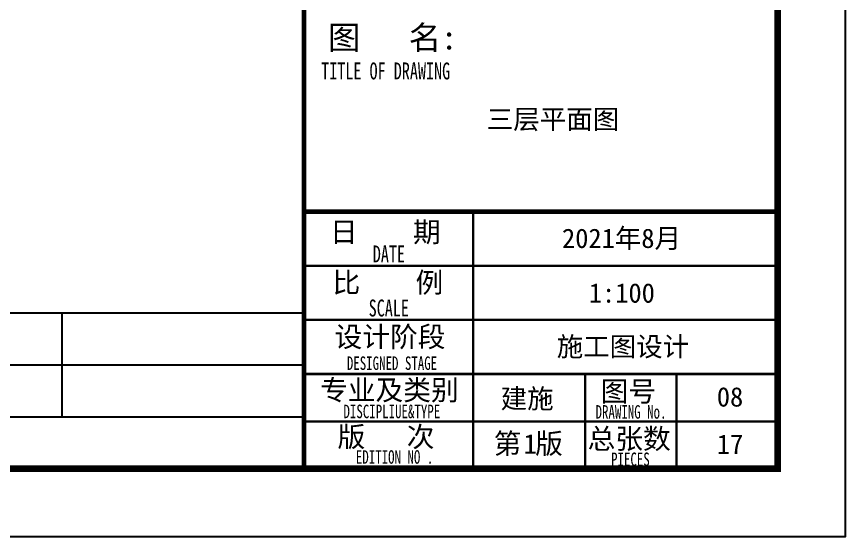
# Model space of a CAD drawing. Extents: x 1188826 to 1909461, y 608442 to 1651179.
# Drawn here: x 1371831 to 1384070, y 957902 to 965583 of the extents above; entities that cross this region are included whole.
import ezdxf

# ---------------------------------------------------------------- set-up
doc = ezdxf.new("R2010")
doc.units = 0
doc.header["$LTSCALE"] = 1000
doc.header["$MEASUREMENT"] = 0
for name, color, linetype in [('A-TEX1-DRAW', 33, 'Continuous'), ('图框', 140, 'Continuous'), ('图签文字', 147, 'Continuous')]:
    doc.layers.add(name, color=color, linetype=linetype)
doc.layers.add('图签', color=147, linetype='Continuous', lineweight=18)
doc.styles.add('宋体', font='', dxfattribs={"height": 50})
doc.styles.add('建筑图签-1', font='simhei.ttf', dxfattribs={"width": 0.7})
doc.styles.get('宋体').set_extended_font_data('SimSun')

# ---------------------------------------------------------------- blocks, each defined once
blk = doc.blocks.new('tq123')
at = {"layer": '图框'}
for points, const_width in [([(-6995, 0), (-6995, 57400)], 70), ([(-6995, 3800), (5, 3800)], 70), ([(-4495, 1400), (-4495, 3800)], 35), ([(-6995, 3000), (5, 3000)], 35), ([(-6995, 2200), (5, 2200)], 35), ([(-6995, 1400), (5, 1400)], 35), ([(-6995, 1400), (-495, 1400)], 35), ([(-4495, 0), (-4495, 1400)], 35), ([(-2845, 0), (-2845, 1400)], 35), ([(-2845, 0), (-2845, 1400)], 35), ([(-2845, 0), (-2845, 1400)], 35), ([(-1495, 0), (-1495, 1400)], 35), ([(-6995, 700), (-2845, 700)], 35), ([(-2845, 700), (5, 700)], 35)]:
    blk.add_lwpolyline(points, dxfattribs=dict(at, const_width=const_width))
at = {"layer": '图框', "style": '建筑图签-1', "width": 0.7}
for s, height, p in [('TITLE OF DRAWING', 250, (-6741, 5753)), ('DATE', 250, (-5979, 3049)), ('SCALE', 250, (-6040, 2250)), ('DESIGNED STAGE', 200, (-6362, 1460)), ('DISCIPLIUE&TYPE', 200, (-6412, 747)), ('DRAWING No.', 200, (-2690, 740)), ('EDITION NO .', 200, (-6229, 74)), ('PIECES', 200, (-2461, 40))]:
    blk.add_text(s, height=height, dxfattribs=at).set_placement(p)
at = {"layer": '图签', "color": 2, "style": '宋体'}
for s, height, p in [('2021年8月', 286.7, (-3185, 3262)), ('施工图设计', 286.7, (-3263, 1662)), ('建施', 286.7, (-4091, 893)), ('1', 287, (-3752, 225)), ('17', 286.7, (-899, 219))]:
    blk.add_text(s, height=height, dxfattribs=at).set_placement(p)
at = {"layer": '图签文字', "color": 7, "style": '建筑图签-1'}
for s, height, p in [('图   名:', 350, (-6640, 6195)), ('日    期', 300, (-6611, 3349)), ('比    例', 300, (-6573, 2602)), ('设计阶段', 300, (-6543, 1800)), ('专业及类别', 300, (-6757, 1013)), ('图号', 300, (-2614, 994)), ('版   次 ', 300, (-6499, 323)), ('总张数', 300, (-2807, 294)), ('第 版', 300, (-4194, 223))]:
    blk.add_text(s, height=height, dxfattribs=at).set_placement(p)

msp = doc.modelspace()

# ---------------------------------------------------------------- linework, layer by layer
at = {"layer": 'A-TEX1-DRAW', "color": 6, "lineweight": -3}
for p, q in [((1372501, 961206), (1372501, 959670)), ((1376075, 961206), (1376075, 958902))]:
    msp.add_line(p, q, dxfattribs=at)
for points in [[(1360027, 961206), (1360027, 961206), (1376075, 961206)], [(1360027, 960438), (1360027, 960438), (1376075, 960438)], [(1360027, 959670), (1360027, 959670), (1376075, 959670)], [(1360027, 958902), (1360027, 958902), (1376075, 958902)]]:
    msp.add_lwpolyline(points, dxfattribs=at)
at = {"layer": '图框'}
msp.add_lwpolyline([(1278970, 957902), (1384070, 957902), (1384070, 1017302), (1278970, 1017302)], close=True, dxfattribs=at)
at = {"layer": '图框', "const_width": 100}
msp.add_lwpolyline([(1281470, 958902), (1383070, 958902), (1383070, 1016302), (1281470, 1016302)], close=True, dxfattribs=at)

# ---------------------------------------------------------------- block references
msp.add_blockref('tq123', (1383070, 958902))

# ---------------------------------------------------------------- texts
at = {"layer": '图签', "color": 2, "style": '宋体'}
for s, p in [('三层平面图', (1378774, 963923)), ('1:100', (1380281, 961356)), ('08', (1382171, 959821))]:
    msp.add_text(s, height=286.7, dxfattribs=at).set_placement(p)

doc.saveas('drawing.dxf')
